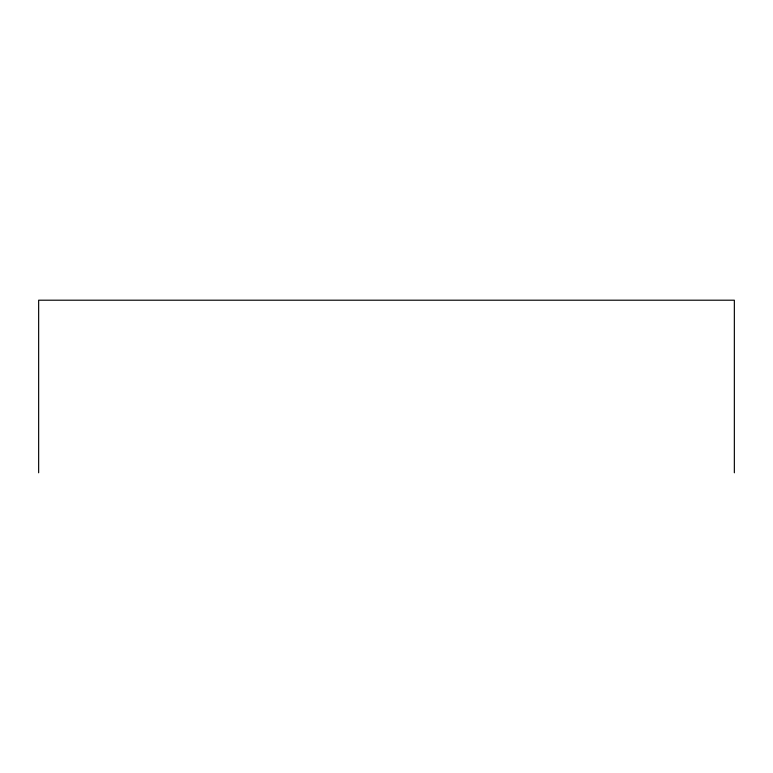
<?xml version="1.0" encoding="UTF-8"?>
<svg xmlns="http://www.w3.org/2000/svg" width="773" height="773" viewBox="0 0 773 773"><rect width="100%" height="100%" fill="white"/><g stroke="black" fill="none" stroke-linecap="round" stroke-linejoin="round"><path stroke-width="1.16" d="M734.35 472.796L734.35 300.204L38.65 300.204L38.65 472.796"/></g></svg>
